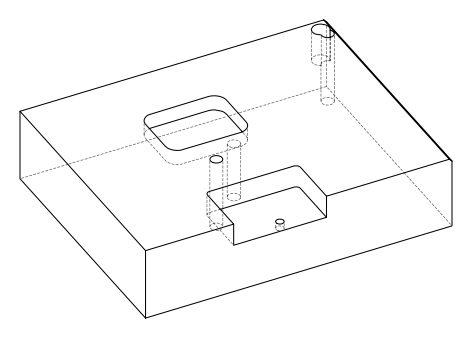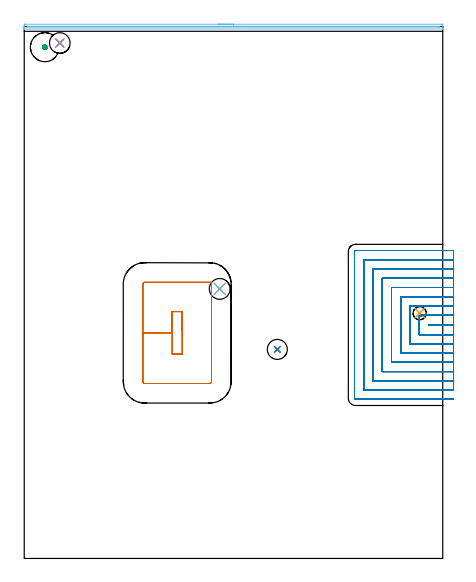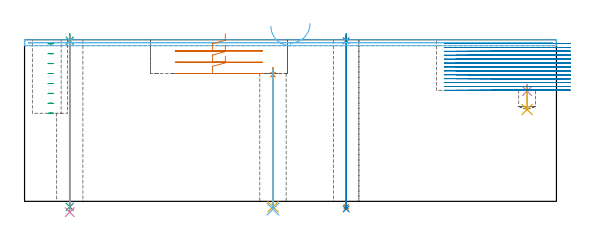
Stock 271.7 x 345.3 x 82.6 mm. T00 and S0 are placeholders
(PLAN: 15 operations, 11 tool changes, 61.3 min)
(1 SPOT_DRILL | STEP1HOLE | NXT0321_9005460120000 | 0.03 min | 1861 mm3)
(2 SPOT_DRILL_1 | STEP1HOLE_1 | NXT0321_9005460120000 | 0.03 min | 2 mm3)
(3 SPOT_DRILL_2 | STEP1HOLE_2 | NXT0321_9005460120000 | 0.03 min | 2 mm3)
(4 SPOT_DRILL_3 | STEP1POCKET | NXT0321_9005460120000 | 0.03 min | 2808 mm3)
(5 DRILL_THROUGH_HOLE_INTO_CENTER | STEP1HOLE | NXT0301_042 | 0.29 min | 2576 mm3)
(6 DRILL_TO_ENLARGE_THROUGH_HOLE | STEP1HOLE | NXT0301_102 | 0.29 min | 7362 mm3)
(7 DRILL_THROUGH_HOLE_INTO_CENTER_1 | STEP1HOLE_1 | NXT0301_042 | 0.35 min | 3246 mm3)
(8 DRILL_TO_ENLARGE_THROUGH_HOLE_1 | STEP1HOLE_1 | NXT0301_101 | 0.36 min | 7692 mm3)
(9 DRILL_THROUGH_HOLE_INTO_CENTER_2 | STEP1HOLE_2 | NXT0301_042 | 0.35 min | 3246 mm3)
(10 DRILL_TO_ENLARGE_THROUGH_HOLE_2 | STEP1HOLE_2 | UGT0301_268 | 0.36 min | 8378 mm3)
(11 DRILL_BLIND_HOLE_INTO_CENTER | STEP1POCKET | NXT0301_057 | 0.05 min | 542 mm3)
(12 AREA_MILL | FG_CHAMFER_SURFACE | UGT0205_001 | 4.49 min | 1305 mm3)
(13 MILL_RECTANGULAR_POCKET | POCKET_RECTANGULAR_STRAIGHT | UGT0201_109 | Follow Part, ap 6.35, ae 75% | 2.26 min | 105000 mm3)
(14 MILL_SLOT | SLOT_PARTIAL_RECTANGULAR | NXT0201_009 | Follow Part, ap 2, ae 75% | 51.89 min | 163025 mm3)
(15 MILL_BLIND_HOLE_FROM_SOLID_MATERIAL | STEP1POCKET_1 | UGT0201_008 | Spiral | 0.44 min | 8483 mm3)
(TOOL NXT0321_9005460120000 | NC Spot Drill, 142deg, 12mm, Carbide, Uncoated | D12 PA142 FL30 Z2)
(TOOL NXT0301_042 | Carbide Drill 7.1mm [860.1-0710-057A1-MM 2214] | D7.1 PA140 FL85 Z2)
(TOOL NXT0301_102 | Carbide Drill 13.5mm [860.1-1350-108A1-MM 2214] | D13.5 PA140 FL123 Z2)
(TOOL NXT0301_101 | Carbide Drill 13mm [860.1-1300-104A1-MM 2214] | D13 PA140 FL123 Z2)
(TOOL UGT0301_268 | Twist Drill 13.4 mm | D13.4 PA118 FL108 Z2)
(TOOL NXT0301_057 | Carbide Drill 8.6mm [860.1-0860-026A1-MM 2214] | D8.6 PA140 FL47 Z2)
(TOOL UGT0205_001 | Chamfer Mill 20 x 3 x 45 deg. | D20 FL50 Z2)
(TOOL UGT0201_109 | End Mill 25.4 mm | D25.4 FL25 Z2)
(TOOL NXT0201_009 | ENDMILL 8mm [2P460-0800-NA 1630] | D8 FL26 Z6)
(TOOL UGT0201_008 | End Mill 16 mm | D16 FL32 Z4)
(OP 1 SPOT_DRILL)
G17 G21 G94 G90
T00 M6
G54
G17 G0 G90 X126.9 Y175. S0 M3
G43 Z92.6 H0
G94 G81 G98 Z64.71 F250. R68.3
G80
M5
M2
(OP 2 SPOT_DRILL_1)
G17 G21 G94 G90
T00 M6
G54
G17 G0 G90 X164.3 Y135.7 S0 M3
G43 Z92.6 H0
G94 G81 G98 Z82.04 F250. R85.6
G80
M5
M2
(OP 3 SPOT_DRILL_2)
G17 G21 G94 G90
T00 M6
G54
G17 G0 G90 X23.1 Y334.6 S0 M3
G43 Z92.6 H0
G94 G81 G98 Z82.023 F250. R85.6
G80
M5
M2
(OP 4 SPOT_DRILL_3)
G17 G21 G94 G90
T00 M6
G54
G17 G0 G90 X256.7 Y159.2 S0 M3
G43 Z92.6 H0
G94 G81 G98 Z56.33 F250. R59.7
G80
M5
M2
(OP 5 DRILL_THROUGH_HOLE_INTO_CENTER)
G17 G21 G94 G90
T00 M6
G54
G17 G0 G90 X126.9 Y175. S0 M3
G43 Z92.6 H1
G94 G73 G98 Z-2.792 F250. Q6.809 R67.3
G80
M5
M2
(OP 6 DRILL_TO_ENLARGE_THROUGH_HOLE)
G17 G21 G94 G90
T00 M6
G54
G17 G0 G90 X126.9 Y175. S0 M3
G43 Z92.6 H1
G94 G73 G98 Z-3.957 F250. Q11.543 R67.3
G80
M5
M2
(OP 7 DRILL_THROUGH_HOLE_INTO_CENTER_1)
G17 G21 G94 G90
T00 M6
G54
G17 G0 G90 X164.3 Y135.7 S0 M3
G43 Z92.6 H1
G94 G73 G98 Z-2.792 F250. Q6.569 R84.6
G80
M5
M2
(OP 8 DRILL_TO_ENLARGE_THROUGH_HOLE_1)
G17 G21 G94 G90
T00 M6
G54
G17 G0 G90 X164.3 Y135.7 S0 M3
G43 Z92.6 H1
G94 G73 G98 Z-3.866 F250. Q12.352 R84.6
G80
M5
M2
(OP 9 DRILL_THROUGH_HOLE_INTO_CENTER_2)
G17 G21 G94 G90
T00 M6
G54
G17 G0 G90 X23.1 Y334.6 S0 M3
G43 Z92.6 H1
G94 G73 G98 Z-2.792 F250. Q6.569 R84.6
G80
M5
M2
(OP 10 DRILL_TO_ENLARGE_THROUGH_HOLE_2)
G17 G21 G94 G90
T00 M6
G54
G17 G0 G90 X23.1 Y334.6 S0 M3
G43 Z92.6 H0
G94 G73 G98 Z-5.526 F250. Q12.589 R84.6
G80
M5
M2
(OP 11 DRILL_BLIND_HOLE_INTO_CENTER)
G17 G21 G94 G90
T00 M6
G54
G17 G0 G90 X256.7 Y159.2 S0 M3
G43 Z92.6 H1
G94 G81 G98 Z46.9 F250. R58.7
G80
M5
M2
(OP 12 AREA_MILL)
G17 G21 G94 G90
T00 M6
G54
G17 G0 G90 X125.85 Y346.8 S1061 M3
G43 Z92.6 H0
Z89.5
G94 G1 X125.888 Z88.628 F250.
X126.002 Z87.763
X126.191 Z86.912
X126.453 Z86.08
X126.787 Z85.274
X127.19 Z84.5
X127.658 Z83.764
X128.19 Z83.072
X128.779 Z82.429
X129.422 Z81.84
X130.114 Z81.308
X130.85 Z80.84
X131.624 Z80.437
X132.43 Z80.103
X133.262 Z79.841
X134.114 Z79.652
X134.978 Z79.538
X135.85 Z79.5
X271.091
X271.41 Y346.799 Z79.501
X271.663 Y346.794 Z79.504
X271.695 Y346.792 Z79.506
X271.7 Y346.551 Z79.746
Y344.816 Z81.478
Y343.881 Z82.418
X271.697 Y343.789 Z82.503
X271.69 Y343.702 Z82.588
X271.538 Y343.7 Z82.6
X0.162
X0.01 Y343.702 Z82.588
X0.003 Y343.789 Z82.503
X0. Y343.881 Z82.418
Y344.186 Z82.113
Y344.816 Z81.478
Y345.999 Z80.298
X0.003 Y346.551 Z79.746
X0.005 Y346.792 Z79.506
X0.037 Y346.794 Z79.504
X0.291 Y346.8 Z79.5
X135.85
Y345.386 Z80.914
X269.306 Y345.385 Z80.915
X269.614 Y345.384 Z80.916
X269.667 Y345.381 Z80.919
X269.688 Y345.379 Z80.921
X269.69 Y345.369 Z80.931
X269.697 Y345.304 Z80.996
X269.692 Y345.151 Z81.149
X269.691 Y345.128 Z81.172
X269.671 Y345.121 Z81.179
X269.585 Y345.119 Z81.181
X269.306 Y345.116 Z81.184
X268.999 Y345.114 Z81.186
X268.693
X2.394
X2.086 Y345.116 Z81.184
X2.033 Y345.119 Z81.181
X2.012 Y345.121 Z81.179
X2.01 Y345.131 Z81.169
X2.004 Y345.195 Z81.105
X2.012 Y345.379 Z80.921
X2.196 Y345.382 Z80.918
X2.394 Y345.384 Z80.916
X2.701 Y345.386 Z80.914
X2.98
X135.85
X136.722 Z80.952
X137.586 Z81.066
X138.438 Z81.255
X139.27 Z81.517
X140.076 Z81.851
X140.85 Z82.254
X141.586 Z82.723
X142.278 Z83.254
X142.921 Z83.843
X143.51 Z84.486
X144.042 Z85.178
X144.51 Z85.914
X144.913 Z86.688
X145.247 Z87.494
X145.509 Z88.326
X145.698 Z89.178
X145.812 Z90.043
X145.85 Z90.914
G0 Z92.6
M5
M2
(OP 13 MILL_RECTANGULAR_POCKET)
G17 G21 G94 G90
T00 M6
G54
G17 G0 G90 X102.55 Y147.832 S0 M3
G43 Z92.6 H0
Z85.6
G94 G1 Y160.25 Z82.273 F250.
X96.05 Z80.531
Y146.45 Z76.833
Y132.65 F500.
X102.55
Y160.25
X96.05
Y146.45
X77.
Y114.8
G3 X78.2 Y113.6 R1.2
G1 X120.4
G3 X121.6 Y114.8 R1.2
G1 Y178.1
G3 X120.4 Y179.3 R1.2
G1 X78.2
G3 X77. Y178.1 R1.2
G1 Y146.45
Y145.45
G0 X102.55 Y147.832 Z79.833
G1 Y160.25 Z76.506 F250.
X96.05 Z74.764
Y146.45 Z71.067
Y132.65 F500.
X102.55
Y160.25
X96.05
Y146.45
X77.
Y114.8
G3 X78.2 Y113.6 R1.2
G1 X120.4
G3 X121.6 Y114.8 R1.2
G1 Y178.1
G3 X120.4 Y179.3 R1.2
G1 X78.2
G3 X77. Y178.1 R1.2
G1 Y146.45
Y145.45
G0 X102.55 Y147.832 Z74.067
G1 Y160.25 Z70.739 F250.
X96.05 Z68.998
Y146.45 Z65.3
Y132.65 F500.
X102.55
Y160.25
X96.05
Y146.45
X77.
Y114.8
G3 X78.2 Y113.6 R1.2
G1 X120.4
G3 X121.6 Y114.8 R1.2
G1 Y178.1
G3 X120.4 Y179.3 R1.2
G1 X78.2
G3 X77. Y178.1 R1.2
G1 Y146.45
Y145.45
G0 Z92.6
M5
M2
(OP 14 MILL_SLOT)
G17 G21 G94 G90
T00 M6
G54
G17 G0 G90 X278.7 Y151.9 S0 M3
G43 Z92.6 H1
Z80.608
G94 G1 X275.7 F250.
X262.4 F500.
Y151.3
X275.7
X278.7 F250.
Y157.9
X275.7
X258.21 F500.
G2 X258.016 Y157.704 R1.99
X256.4 Y157.233 R2.01
G1 Y145.3
X275.7
X278.7 F250.
Y163.9
X275.7
X250.4 F500.
Y139.3
X275.7
X278.7 F250.
Y169.9
X275.7
X244.4 F500.
Y133.3
X275.7
X278.7 F250.
Y175.9
X275.7
X238.4 F500.
Y127.3
X275.7
X278.7 F250.
Y181.9
X275.7
X232.4 F500.
Y121.3
X275.7
X278.7 F250.
Y187.9
X275.7
X226.4 F500.
Y115.3
X275.7
X278.7 F250.
Y193.9
X275.7
X220.4 F500.
Y109.3
X275.7
X278.7 F250.
Y199.9
X275.7
X215. F500.
G3 X214.4 Y199.3 R0.6
G1 Y103.9
G3 X215. Y103.3 R0.6
G1 X275.7
X278.7 F250.
G0 Y151.9 Z78.615
G1 X275.7
X262.4 F500.
Y151.3
X275.7
X278.7 F250.
Y157.9
X275.7
X258.21 F500.
G2 X258.016 Y157.704 R1.99
X256.4 Y157.233 R2.01
G1 Y145.3
X275.7
X278.7 F250.
Y163.9
X275.7
X250.4 F500.
Y139.3
X275.7
X278.7 F250.
Y169.9
X275.7
X244.4 F500.
Y133.3
X275.7
X278.7 F250.
Y175.9
X275.7
X238.4 F500.
Y127.3
X275.7
X278.7 F250.
Y181.9
X275.7
X232.4 F500.
Y121.3
X275.7
X278.7 F250.
Y187.9
X275.7
X226.4 F500.
Y115.3
X275.7
X278.7 F250.
Y193.9
X275.7
X220.4 F500.
Y109.3
X275.7
X278.7 F250.
Y199.9
X275.7
X215. F500.
G3 X214.4 Y199.3 R0.6
G1 Y103.9
G3 X215. Y103.3 R0.6
G1 X275.7
X278.7 F250.
G0 Y151.9 Z76.623
G1 X275.7
X262.4 F500.
Y151.3
X275.7
X278.7 F250.
Y157.9
X275.7
X258.209 F500.
G2 X258.012 Y157.702 R1.989
X256.4 Y157.234 R2.013
G1 Y145.3
X275.7
X278.7 F250.
Y163.9
X275.7
X250.4 F500.
Y139.3
X275.7
X278.7 F250.
Y169.9
X275.7
X244.4 F500.
Y133.3
X275.7
X278.7 F250.
Y175.9
X275.7
X238.4 F500.
Y127.3
X275.7
X278.7 F250.
Y181.9
X275.7
X232.4 F500.
Y121.3
X275.7
X278.7 F250.
Y187.9
X275.7
X226.4 F500.
Y115.3
X275.7
X278.7 F250.
Y193.9
X275.7
X220.4 F500.
Y109.3
X275.7
X278.7 F250.
Y199.9
X275.7
X215. F500.
G3 X214.4 Y199.3 R0.6
G1 Y103.9
G3 X215. Y103.3 R0.6
G1 X275.7
X278.7 F250.
G0 Y151.9 Z74.631
G1 X275.7
X262.4 F500.
Y151.3
X275.7
X278.7 F250.
Y157.9
X275.7
X258.209 F500.
G2 X258.012 Y157.702 R1.989
X256.4 Y157.234 R2.013
G1 Y145.3
X275.7
X278.7 F250.
Y163.9
X275.7
X250.4 F500.
Y139.3
X275.7
X278.7 F250.
Y169.9
X275.7
X244.4 F500.
Y133.3
X275.7
X278.7 F250.
Y175.9
X275.7
X238.4 F500.
Y127.3
X275.7
X278.7 F250.
Y181.9
X275.7
X232.4 F500.
Y121.3
X275.7
X278.7 F250.
Y187.9
X275.7
X226.4 F500.
Y115.3
X275.7
X278.7 F250.
Y193.9
X275.7
X220.4 F500.
Y109.3
X275.7
X278.7 F250.
Y199.9
X275.7
X215. F500.
G3 X214.4 Y199.3 R0.6
G1 Y103.9
G3 X215. Y103.3 R0.6
G1 X275.7
X278.7 F250.
G0 Y151.9 Z72.638
G1 X275.7
X262.4 F500.
Y151.3
X275.7
X278.7 F250.
Y157.9
X275.7
X258.21 F500.
G2 X258.016 Y157.704 R1.99
X256.4 Y157.233 R2.01
G1 Y145.3
X275.7
X278.7 F250.
Y163.9
X275.7
X250.4 F500.
Y139.3
X275.7
X278.7 F250.
Y169.9
X275.7
X244.4 F500.
Y133.3
X275.7
X278.7 F250.
Y175.9
X275.7
X238.4 F500.
Y127.3
X275.7
X278.7 F250.
Y181.9
X275.7
X232.4 F500.
Y121.3
X275.7
X278.7 F250.
Y187.9
X275.7
X226.4 F500.
Y115.3
X275.7
X278.7 F250.
Y193.9
X275.7
X220.4 F500.
Y109.3
X275.7
X278.7 F250.
Y199.9
X275.7
X215. F500.
G3 X214.4 Y199.3 R0.6
G1 Y103.9
G3 X215. Y103.3 R0.6
G1 X275.7
X278.7 F250.
G0 Y151.9 Z70.646
G1 X275.7
X262.4 F500.
Y151.3
X275.7
X278.7 F250.
Y157.9
X275.7
X258.21 F500.
G2 X258.016 Y157.704 R1.99
X256.4 Y157.233 R2.01
G1 Y145.3
X275.7
X278.7 F250.
Y163.9
X275.7
X250.4 F500.
Y139.3
X275.7
X278.7 F250.
Y169.9
X275.7
X244.4 F500.
Y133.3
X275.7
X278.7 F250.
Y175.9
X275.7
X238.4 F500.
Y127.3
X275.7
X278.7 F250.
Y181.9
X275.7
X232.4 F500.
Y121.3
X275.7
X278.7 F250.
Y187.9
X275.7
X226.4 F500.
Y115.3
X275.7
X278.7 F250.
Y193.9
X275.7
X220.4 F500.
Y109.3
X275.7
X278.7 F250.
Y199.9
X275.7
X215. F500.
G3 X214.4 Y199.3 R0.6
G1 Y103.9
G3 X215. Y103.3 R0.6
G1 X275.7
X278.7 F250.
G0 Y151.9 Z68.654
G1 X275.7
X262.4 F500.
Y151.3
X275.7
X278.7 F250.
Y157.9
X275.7
X258.21 F500.
G2 X258.016 Y157.704 R1.99
X256.4 Y157.233 R2.01
G1 Y145.3
X275.7
X278.7 F250.
Y163.9
X275.7
X250.4 F500.
Y139.3
X275.7
X278.7 F250.
Y169.9
X275.7
X244.4 F500.
Y133.3
X275.7
X278.7 F250.
Y175.9
X275.7
X238.4 F500.
Y127.3
X275.7
X278.7 F250.
Y181.9
X275.7
X232.4 F500.
Y121.3
X275.7
X278.7 F250.
Y187.9
X275.7
X226.4 F500.
Y115.3
X275.7
X278.7 F250.
Y193.9
X275.7
X220.4 F500.
Y109.3
X275.7
X278.7 F250.
Y199.9
X275.7
X215. F500.
G3 X214.4 Y199.3 R0.6
G1 Y103.9
G3 X215. Y103.3 R0.6
G1 X275.7
X278.7 F250.
G0 Y151.9 Z66.662
G1 X275.7
X262.4 F500.
Y151.3
X275.7
X278.7 F250.
Y157.9
X275.7
X258.21 F500.
G2 X258.014 Y157.703 R1.989
X256.4 Y157.233 R2.01
G1 Y145.3
X275.7
X278.7 F250.
Y163.9
X275.7
X250.4 F500.
Y139.3
X275.7
X278.7 F250.
Y169.9
X275.7
X244.4 F500.
Y133.3
X275.7
X278.7 F250.
Y175.9
X275.7
X238.4 F500.
Y127.3
X275.7
X278.7 F250.
Y181.9
X275.7
X232.4 F500.
Y121.3
X275.7
X278.7 F250.
Y187.9
X275.7
X226.4 F500.
Y115.3
X275.7
X278.7 F250.
Y193.9
X275.7
X220.4 F500.
Y109.3
X275.7
X278.7 F250.
Y199.9
X275.7
X215. F500.
G3 X214.4 Y199.3 R0.6
G1 Y103.9
G3 X215. Y103.3 R0.6
G1 X275.7
X278.7 F250.
G0 Y151.9 Z64.669
G1 X275.7
X262.4 F500.
Y151.3
X275.7
X278.7 F250.
Y157.9
X275.7
X258.21 F500.
G2 X258.016 Y157.704 R1.989
X256.4 Y157.232 R2.005
G1 Y145.3
X275.7
X278.7 F250.
Y163.9
X275.7
X250.4 F500.
Y139.3
X275.7
X278.7 F250.
Y169.9
X275.7
X244.4 F500.
Y133.3
X275.7
X278.7 F250.
Y175.9
X275.7
X238.4 F500.
Y127.3
X275.7
X278.7 F250.
Y181.9
X275.7
X232.4 F500.
Y121.3
X275.7
X278.7 F250.
Y187.9
X275.7
X226.4 F500.
Y115.3
X275.7
X278.7 F250.
Y193.9
X275.7
X220.4 F500.
Y109.3
X275.7
X278.7 F250.
Y199.9
X275.7
X215. F500.
G3 X214.4 Y199.3 R0.6
G1 Y103.9
G3 X215. Y103.3 R0.6
G1 X275.7
X278.7 F250.
G0 Y151.9 Z62.677
G1 X275.7
X262.4 F500.
Y151.3
X275.7
X278.7 F250.
Y157.9
X275.7
X258.21 F500.
G2 X258.016 Y157.704 R1.99
X256.4 Y157.232 R2.005
G1 Y145.3
X275.7
X278.7 F250.
Y163.9
X275.7
X250.4 F500.
Y139.3
X275.7
X278.7 F250.
Y169.9
X275.7
X244.4 F500.
Y133.3
X275.7
X278.7 F250.
Y175.9
X275.7
X238.4 F500.
Y127.3
X275.7
X278.7 F250.
Y181.9
X275.7
X232.4 F500.
Y121.3
X275.7
X278.7 F250.
Y187.9
X275.7
X226.4 F500.
Y115.3
X275.7
X278.7 F250.
Y193.9
X275.7
X220.4 F500.
Y109.3
X275.7
X278.7 F250.
Y199.9
X275.7
X215. F500.
G3 X214.4 Y199.3 R0.6
G1 Y103.9
G3 X215. Y103.3 R0.6
G1 X275.7
X278.7 F250.
G0 Y151.9 Z60.685
G1 X275.7
X262.4 F500.
Y151.3
X275.7
X278.7 F250.
Y157.9
X275.7
X258.21 F500.
G2 X258.016 Y157.704 R1.99
X256.4 Y157.232 R2.005
G1 Y145.3
X275.7
X278.7 F250.
Y163.9
X275.7
X250.4 F500.
Y139.3
X275.7
X278.7 F250.
Y169.9
X275.7
X244.4 F500.
Y133.3
X275.7
X278.7 F250.
Y175.9
X275.7
X238.4 F500.
Y127.3
X275.7
X278.7 F250.
Y181.9
X275.7
X232.4 F500.
Y121.3
X275.7
X278.7 F250.
Y187.9
X275.7
X226.4 F500.
Y115.3
X275.7
X278.7 F250.
Y193.9
X275.7
X220.4 F500.
Y109.3
X275.7
X278.7 F250.
Y199.9
X275.7
X215. F500.
G3 X214.4 Y199.3 R0.6
G1 Y103.9
G3 X215. Y103.3 R0.6
G1 X275.7
X278.7 F250.
G0 Y151.9 Z58.692
G1 X275.7
X262.4 F500.
Y151.3
X275.7
X278.7 F250.
Y157.9
X275.7
X258.21 F500.
G2 X258.015 Y157.703 R1.989
X256.4 Y157.232 R2.005
G1 Y145.3
X275.7
X278.7 F250.
Y163.9
X275.7
X250.4 F500.
Y139.3
X275.7
X278.7 F250.
Y169.9
X275.7
X244.4 F500.
Y133.3
X275.7
X278.7 F250.
Y175.9
X275.7
X238.4 F500.
Y127.3
X275.7
X278.7 F250.
Y181.9
X275.7
X232.4 F500.
Y121.3
X275.7
X278.7 F250.
Y187.9
X275.7
X226.4 F500.
Y115.3
X275.7
X278.7 F250.
Y193.9
X275.7
X220.4 F500.
Y109.3
X275.7
X278.7 F250.
Y199.9
X275.7
X215. F500.
G3 X214.4 Y199.3 R0.6
G1 Y103.9
G3 X215. Y103.3 R0.6
G1 X275.7
X278.7 F250.
G0 Y151.9 Z56.7
G1 X275.7
X262.4 F500.
Y151.3
X275.7
X278.7 F250.
Y157.9
X275.7
X256.4 F500.
Y145.3
X275.7
X278.7 F250.
Y163.9
X275.7
X250.4 F500.
Y139.3
X275.7
X278.7 F250.
Y169.9
X275.7
X244.4 F500.
Y133.3
X275.7
X278.7 F250.
Y175.9
X275.7
X238.4 F500.
Y127.3
X275.7
X278.7 F250.
Y181.9
X275.7
X232.4 F500.
Y121.3
X275.7
X278.7 F250.
Y187.9
X275.7
X226.4 F500.
Y115.3
X275.7
X278.7 F250.
Y193.9
X275.7
X220.4 F500.
Y109.3
X275.7
X278.7 F250.
Y199.9
X275.7
X215. F500.
G3 X214.4 Y199.3 R0.6
G1 Y103.9
G3 X215. Y103.3 R0.6
G1 X275.7
X278.7 F250.
G0 Z92.6
M5
M2
(OP 15 MILL_BLIND_HOLE_FROM_SOLID_MATERIAL)
G17 G21 G94 G90
T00 M6
G54
G17 G0 G90 X13.4 Y331.9 S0 M3
G43 Z92.6 H0
Z80.525
G94 G3 X14.1 Y332.6 R0.7 F250.
X13.4 Y333.3 R0.7
X12. Y331.9 R1.4
X13.4 Y333.3 R-1.4
X12.7 Y332.6 R0.7
X13.4 Y331.9 R0.7
G0 Z75.45
G3 X14.1 Y332.6 R0.7
X13.4 Y333.3 R0.7
X12. Y331.9 R1.4
X13.4 Y333.3 R-1.4
X12.7 Y332.6 R0.7
X13.4 Y331.9 R0.7
G0 Z70.375
G3 X14.1 Y332.6 R0.7
X13.4 Y333.3 R0.7
X12. Y331.9 R1.4
X13.4 Y333.3 R-1.4
X12.7 Y332.6 R0.7
X13.4 Y331.9 R0.7
G0 Z65.3
G3 X14.1 Y332.6 R0.7
X13.4 Y333.3 R0.7
X12. Y331.9 R1.4
X13.4 Y333.3 R-1.4
X12.7 Y332.6 R0.7
X13.4 Y331.9 R0.7
G0 Z60.225
G3 X14.1 Y332.6 R0.7
X13.4 Y333.3 R0.7
X12. Y331.9 R1.4
X13.4 Y333.3 R-1.4
X12.7 Y332.6 R0.7
X13.4 Y331.9 R0.7
G0 Z55.15
G3 X14.1 Y332.6 R0.7
X13.4 Y333.3 R0.7
X12. Y331.9 R1.4
X13.4 Y333.3 R-1.4
X12.7 Y332.6 R0.7
X13.4 Y331.9 R0.7
G0 Z50.075
G3 X14.1 Y332.6 R0.7
X13.4 Y333.3 R0.7
X12. Y331.9 R1.4
X13.4 Y333.3 R-1.4
X12.7 Y332.6 R0.7
X13.4 Y331.9 R0.7
G0 Z92.6
Z45.
G3 X14.1 Y332.6 R0.7
X13.4 Y333.3 R0.7
X12. Y331.9 R1.4
X13.4 Y333.3 R-1.4
X12.7 Y332.6 R0.7
X13.4 Y331.9 R0.7
G0 Z92.6
M5
M2
